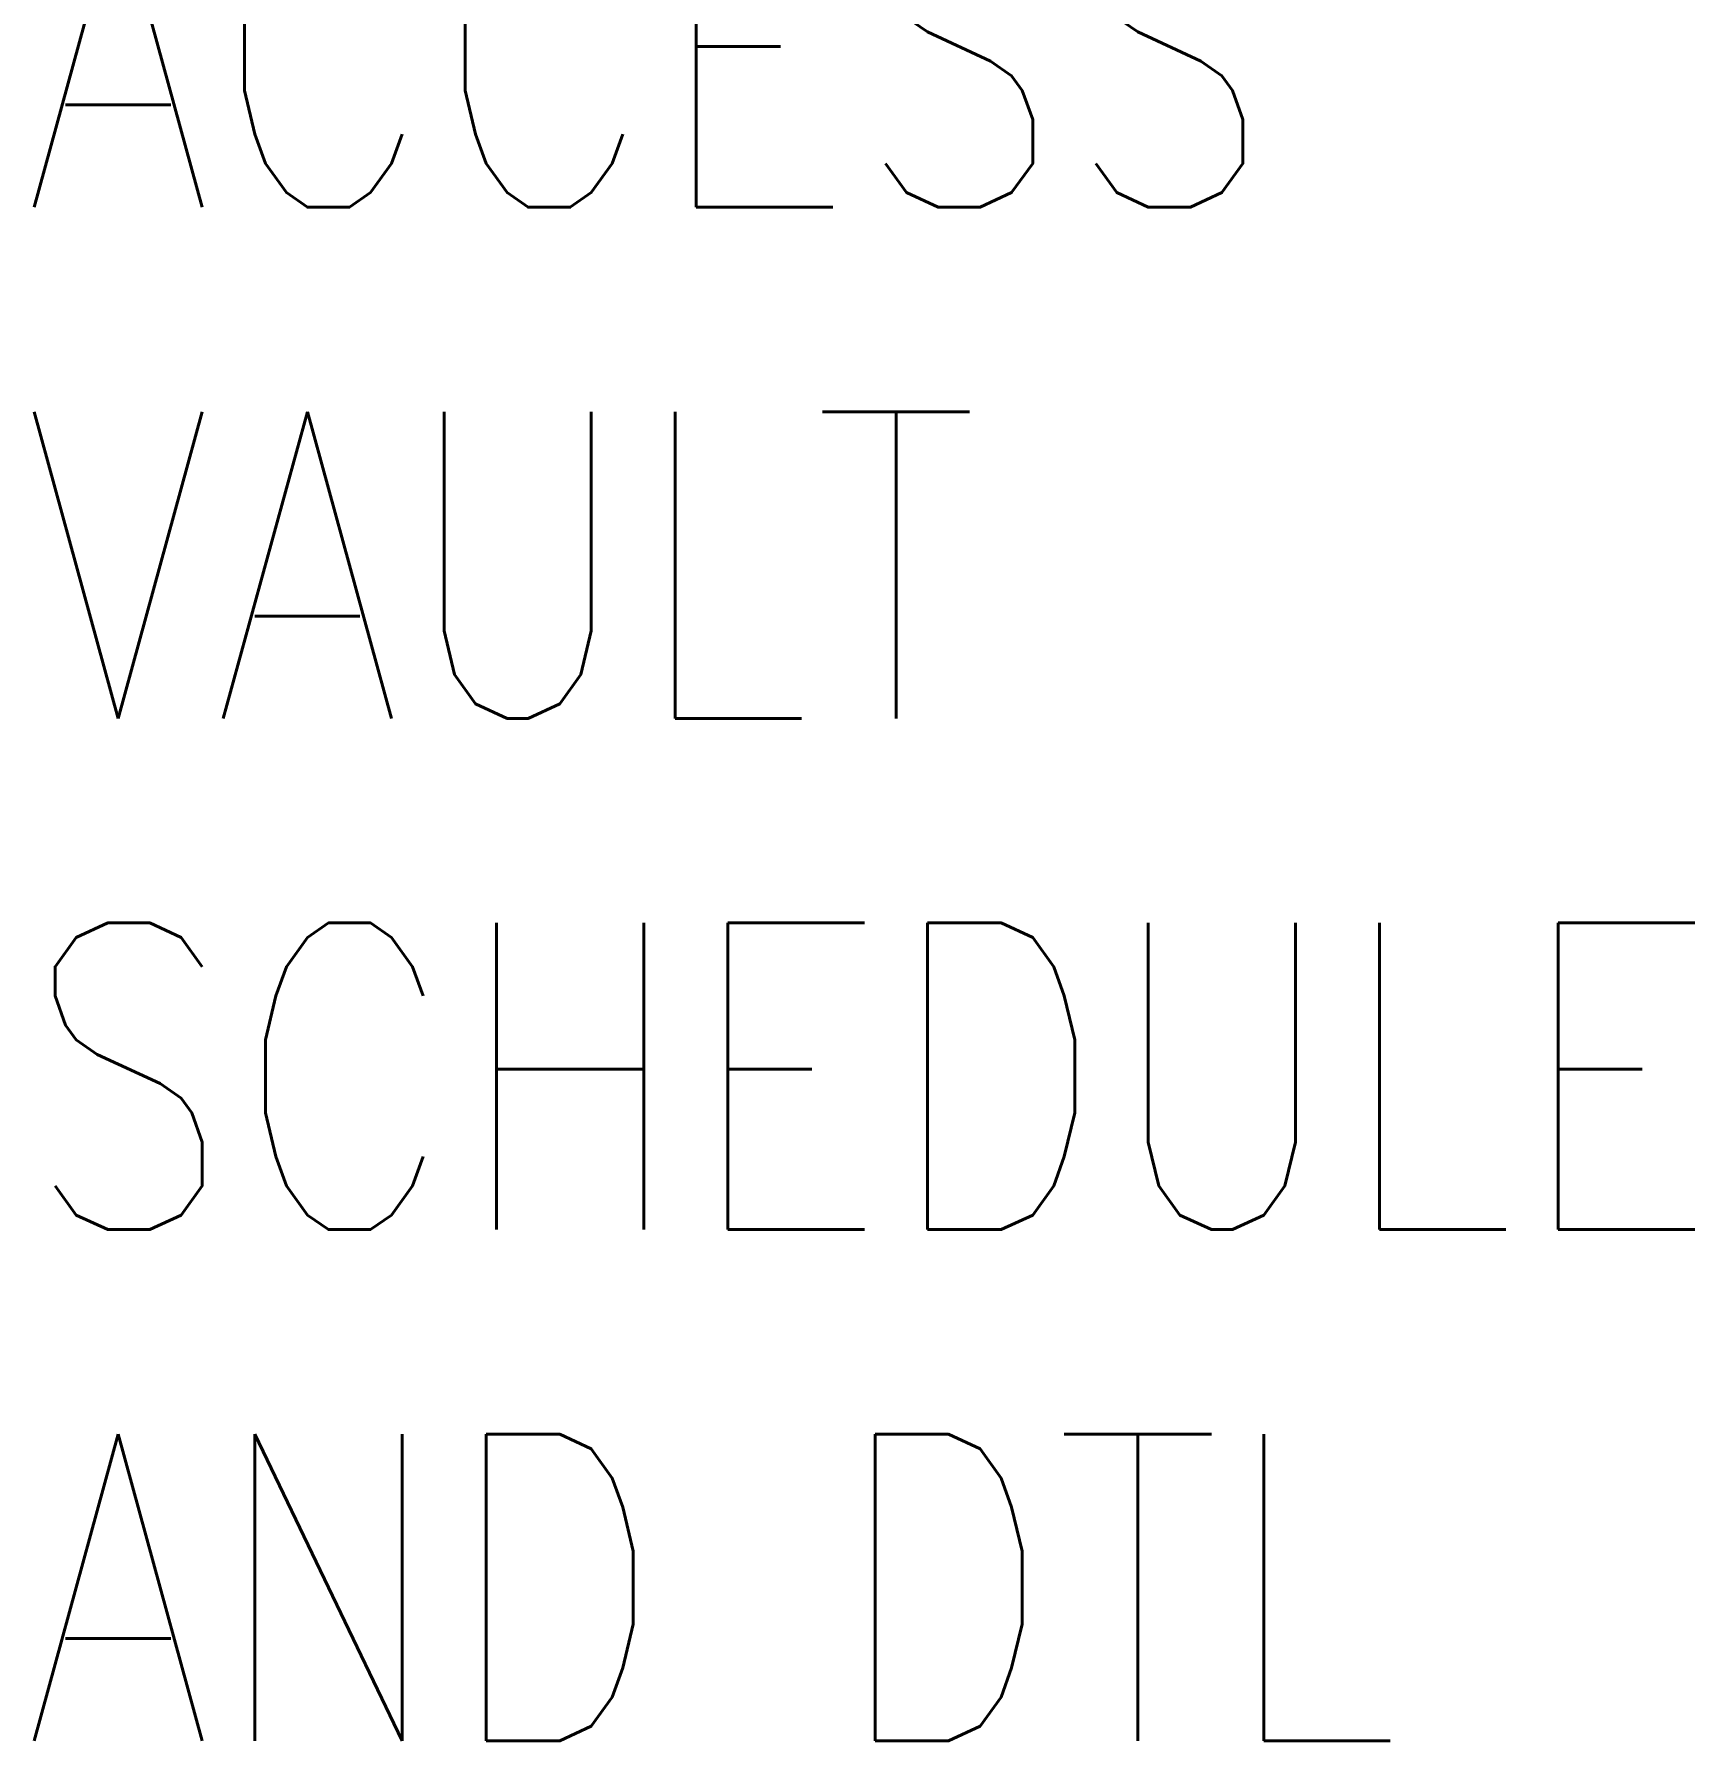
# Model space of a CAD drawing. Header units: inches. Extents: x -154 to 4403, y -620 to 1083.
# Drawn here: x 1977 to 2197.1, y 193.6 to 419.7 of the extents above; entities that cross this region are included whole.
import ezdxf

# ---------------------------------------------------------------- set-up
doc = ezdxf.new("R2010")
doc.units = ezdxf.units.IN
doc.header["$MEASUREMENT"] = 0
doc.layers.add('FH-TITLE', color=151, linetype='Continuous')
doc.styles.add('3_32', font='romans.shx', dxfattribs={"width": 0.8})

msp = doc.modelspace()

# ---------------------------------------------------------------- texts
at = {"layer": 'FH-TITLE', "insert": (1975.632609280016, 505.1728650059044), "char_height": 40.63359269751226, "attachment_point": 1, "style": '3_32'}
msp.add_mtext_dynamic_manual_height_columns('HDS-301\\PACCESS VAULT SCHEDULE AND DTL', width=244.6427489246835, gutter_width=0.46875, heights=[0], dxfattribs=at)

doc.saveas('drawing.dxf')
